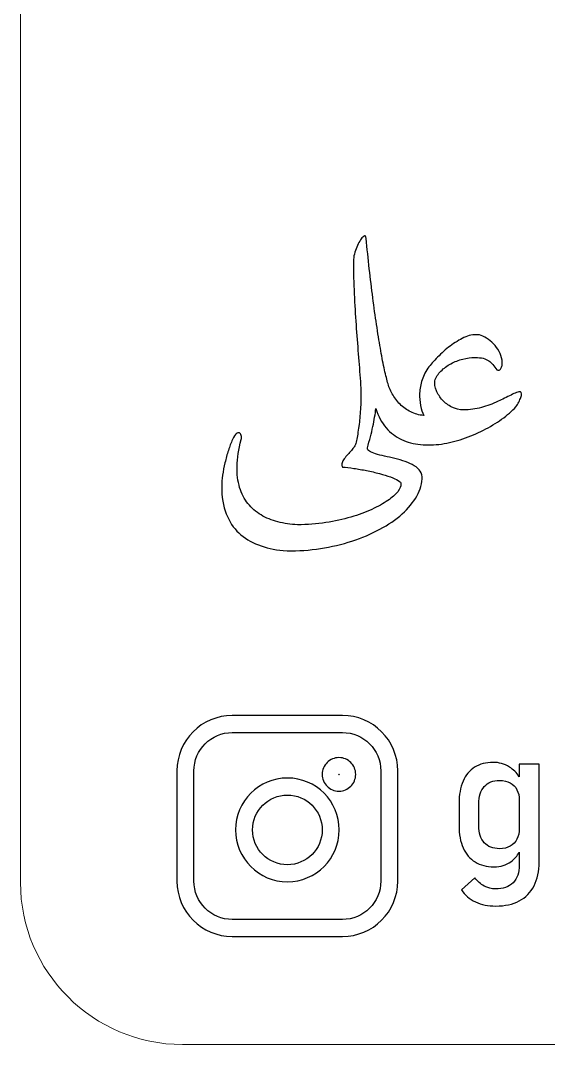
# Model space of a CAD drawing. Header units: millimetres. Extents: x -20 to 19.6, y -20.6 to 19.4.
# Drawn here: x -20.02 to -10.24, y -20.58 to -1.62 of the extents above; entities that cross this region are included whole.
import ezdxf

# ---------------------------------------------------------------- set-up
doc = ezdxf.new("R2010")
doc.units = ezdxf.units.MM
doc.header["$MEASUREMENT"] = 0
doc.layers.add('Layer 1', color=7, linetype='Continuous')

msp = doc.modelspace()

# ---------------------------------------------------------------- linework, layer by layer
at = {"layer": 'Layer 1', "color": 250, "lineweight": 18}
msp.add_open_spline([(-17.0166, 19.4228), (-17.0166, 19.4228), (16.5703, 19.4228), (16.5703, 19.4228), (18.2226, 19.4228), (19.5703, 18.0751), (19.5703, 16.4228), (19.5703, 16.4228), (19.5703, -17.5772), (19.5703, -17.5772), (19.5703, -19.2295), (18.2226, -20.5772), (16.5703, -20.5772), (16.5703, -20.5772), (-17.0166, -20.5772), (-17.0166, -20.5772), (-18.6689, -20.5772), (-20.0166, -19.2295), (-20.0166, -17.5772), (-20.0166, -17.5772), (-20.0166, 16.4228), (-20.0166, 16.4228), (-20.0166, 18.0751), (-18.6689, 19.4228), (-17.0166, 19.4228)], degree=3, knots=[0, 0, 0, 0, 0.125, 0.125, 0.125, 0.25, 0.25, 0.25, 0.375, 0.375, 0.375, 0.5, 0.5, 0.5, 0.625, 0.625, 0.625, 0.75, 0.75, 0.75, 0.875, 0.875, 0.875, 1, 1, 1, 1], dxfattribs=at)
at = {"layer": 'Layer 1', "color": 240}
for points, knots in [([(-16.2904, -10.242), (-16.2904, -10.1792), (-16.2848, -10.1102), (-16.2739, -10.0345), (-16.2627, -9.9595), (-16.2482, -9.8825), (-16.2296, -9.8052), (-16.2118, -9.7275), (-16.1906, -9.6521), (-16.1668, -9.5791), (-16.143, -9.5054), (-16.1182, -9.4379), (-16.0915, -9.3768), (-16.0664, -9.3223), (-16.0426, -9.2866), (-16.0204, -9.27), (-15.9979, -9.2529), (-15.9788, -9.2479), (-15.9626, -9.2542), (-15.9467, -9.2601), (-15.9355, -9.2756), (-15.9292, -9.3001), (-15.9229, -9.3249), (-15.9233, -9.3504), (-15.9302, -9.3768), (-15.9778, -9.5586), (-16.0029, -9.7228), (-16.0055, -9.8703), (-16.0082, -10.0174), (-15.9923, -10.1489), (-15.9576, -10.2638), (-15.9226, -10.3792), (-15.8711, -10.4787), (-15.8032, -10.5623), (-15.7359, -10.6466), (-15.6548, -10.7166), (-15.5613, -10.7728), (-15.4678, -10.8293), (-15.3637, -10.8726), (-15.2494, -10.9018), (-15.1347, -10.9312), (-15.0134, -10.9487), (-14.8848, -10.9543), (-14.703, -10.9543), (-14.5292, -10.9414), (-14.3629, -10.9156), (-14.197, -10.8895), (-14.0423, -10.8555), (-13.8989, -10.8139), (-13.7558, -10.7722), (-13.6263, -10.7239), (-13.5103, -10.6703), (-13.3946, -10.6165), (-13.2961, -10.562), (-13.2151, -10.5058), (-13.1341, -10.4499), (-13.0723, -10.3954), (-13.0297, -10.3425), (-12.987, -10.2893), (-12.9669, -10.242), (-12.9699, -10.1998), (-12.9686, -10.1792), (-12.9855, -10.1574), (-13.0211, -10.1349), (-13.0568, -10.1128), (-13.1047, -10.0907), (-13.1646, -10.0692), (-13.2247, -10.0474), (-13.2931, -10.0265), (-13.3701, -10.0064), (-13.4468, -9.9863), (-13.5255, -9.9681), (-13.6057, -9.9519), (-13.686, -9.9357), (-13.7647, -9.9218), (-13.8424, -9.9109), (-13.9201, -9.9), (-13.9895, -9.8914), (-14.0509, -9.8858), (-14.0648, -9.869), (-14.0695, -9.8494), (-14.0645, -9.826), (-14.0596, -9.8032), (-14.049, -9.7787), (-14.0331, -9.7529), (-14.0172, -9.7268), (-13.9974, -9.7003), (-13.9733, -9.6733), (-13.9495, -9.6458), (-13.9267, -9.62), (-13.9042, -9.5956), (-13.8817, -9.5711), (-13.8623, -9.548), (-13.8457, -9.5265), (-13.8288, -9.5051), (-13.8186, -9.4862), (-13.8143, -9.471), (-13.7974, -9.4108), (-13.7812, -9.3342), (-13.766, -9.2406), (-13.7505, -9.1471), (-13.7383, -9.0466), (-13.7294, -8.9403), (-13.7204, -8.8328), (-13.7148, -8.724), (-13.7126, -8.613), (-13.7106, -8.502), (-13.7135, -8.3982), (-13.7221, -8.302), (-13.7333, -8.1371), (-13.7459, -7.9675), (-13.7608, -7.7927), (-13.7756, -7.6185), (-13.7896, -7.4388), (-13.8028, -7.2533), (-13.816, -7.0682), (-13.8272, -6.8776), (-13.8361, -6.6816), (-13.8454, -6.4852), (-13.8497, -6.2829), (-13.8497, -6.0751), (-13.8497, -6.0315), (-13.8444, -5.9878), (-13.8328, -5.9429), (-13.8219, -5.8983), (-13.8077, -5.8553), (-13.7902, -5.8143), (-13.7727, -5.773), (-13.7541, -5.7363), (-13.7347, -5.7043), (-13.7152, -5.6718), (-13.6963, -5.6474), (-13.6791, -5.6296), (-13.6616, -5.6123), (-13.6468, -5.6051), (-13.6349, -5.6078), (-13.6233, -5.6104), (-13.6167, -5.6256), (-13.615, -5.6537), (-13.5971, -5.8437), (-13.5776, -6.0315), (-13.5566, -6.2162), (-13.5357, -6.4013), (-13.5138, -6.5801), (-13.4915, -6.7526), (-13.4692, -6.9254), (-13.4461, -7.0901), (-13.4223, -7.2467), (-13.3985, -7.404), (-13.3751, -7.5498), (-13.3522, -7.6839), (-13.3295, -7.8178), (-13.3063, -7.9391), (-13.2832, -8.0471), (-13.26, -8.1559), (-13.2379, -8.2468), (-13.2171, -8.3208), (-13.199, -8.3902), (-13.1705, -8.4607), (-13.1311, -8.5314), (-13.0922, -8.6018), (-13.0439, -8.6656), (-12.9868, -8.7227), (-12.9295, -8.7802), (-12.8638, -8.8278), (-12.7897, -8.8655), (-12.7157, -8.9032), (-12.6354, -8.925), (-12.5488, -8.9303), (-12.5739, -8.88), (-12.5938, -8.8192), (-12.6083, -8.7478), (-12.6232, -8.6768), (-12.6285, -8.6005), (-12.6242, -8.5185), (-12.6202, -8.4372), (-12.6047, -8.3539), (-12.5782, -8.2697), (-12.5515, -8.1851), (-12.5098, -8.105), (-12.4523, -8.0297), (-12.4008, -7.9666), (-12.338, -7.8981), (-12.2639, -7.8245), (-12.1899, -7.7504), (-12.1109, -7.6826), (-12.0273, -7.6222), (-11.9433, -7.5614), (-11.8578, -7.5128), (-11.7704, -7.4764), (-11.6832, -7.4401), (-11.599, -7.4282), (-11.518, -7.4407), (-11.4747, -7.452), (-11.4297, -7.4718), (-11.3841, -7.5006), (-11.3379, -7.5293), (-11.2953, -7.564), (-11.2562, -7.6053), (-11.2169, -7.6463), (-11.1832, -7.6929), (-11.1545, -7.7444), (-11.126, -7.7963), (-11.1069, -7.8502), (-11.0969, -7.9061), (-11.0939, -7.9242), (-11.0933, -7.9454), (-11.0946, -7.9699), (-11.0963, -7.9943), (-11.1002, -8.0168), (-11.1075, -8.0369), (-11.1145, -8.0571), (-11.125, -8.073), (-11.1389, -8.0842), (-11.1528, -8.0955), (-11.1709, -8.0958), (-11.1934, -8.0862), (-11.2229, -8.0499), (-11.2486, -8.0178), (-11.2707, -7.9897), (-11.2932, -7.9619), (-11.318, -7.9381), (-11.3451, -7.9186), (-11.3726, -7.8988), (-11.4059, -7.8839), (-11.4456, -7.8734), (-11.4853, -7.8631), (-11.5374, -7.8578), (-11.6016, -7.8578), (-11.6717, -7.8578), (-11.7457, -7.8674), (-11.8237, -7.8869), (-11.9021, -7.9067), (-11.9757, -7.9355), (-12.0448, -7.9731), (-12.1142, -8.0108), (-12.1757, -8.0561), (-12.2292, -8.109), (-12.2831, -8.1622), (-12.3211, -8.2223), (-12.3436, -8.2894), (-12.3492, -8.3483), (-12.3389, -8.4091), (-12.3132, -8.4726), (-12.2874, -8.5364), (-12.25, -8.5945), (-12.2021, -8.6467), (-12.1539, -8.6989), (-12.0964, -8.7422), (-12.0293, -8.7763), (-11.9622, -8.8107), (-11.8902, -8.8278), (-11.8134, -8.8278), (-11.6962, -8.8278), (-11.5854, -8.8136), (-11.4813, -8.7848), (-11.3772, -8.7564), (-11.2734, -8.7177), (-11.1703, -8.6686), (-11.1326, -8.653), (-11.0926, -8.6348), (-11.0507, -8.613), (-11.009, -8.5916), (-10.9691, -8.571), (-10.9313, -8.5525), (-10.8936, -8.5334), (-10.8593, -8.5182), (-10.8289, -8.5063), (-10.7982, -8.4944), (-10.7744, -8.4904), (-10.7575, -8.4947), (-10.7436, -8.5003), (-10.7363, -8.5126), (-10.7353, -8.5314), (-10.7347, -8.5502), (-10.7393, -8.5727), (-10.7493, -8.5981), (-10.7588, -8.6243), (-10.7718, -8.652), (-10.7879, -8.6821), (-10.8038, -8.7121), (-10.8216, -8.7419), (-10.8415, -8.7713), (-10.9138, -8.8493), (-11.002, -8.926), (-11.1056, -9.0004), (-11.2086, -9.0753), (-11.321, -9.1435), (-11.4426, -9.2046), (-11.564, -9.2664), (-11.6912, -9.3193), (-11.8237, -9.3639), (-11.9566, -9.4089), (-12.0894, -9.4406), (-12.2219, -9.4595), (-12.3545, -9.4783), (-12.4837, -9.4816), (-12.6096, -9.47), (-12.7352, -9.4581), (-12.8519, -9.4267), (-12.9593, -9.3768), (-13.0671, -9.3262), (-13.1619, -9.2545), (-13.2442, -9.161), (-13.3268, -9.0671), (-13.3903, -8.9478), (-13.4349, -8.8027), (-13.4461, -8.9032), (-13.4649, -9.0149), (-13.4915, -9.1378), (-13.5182, -9.2608), (-13.5516, -9.392), (-13.5919, -9.5318), (-13.5962, -9.5556), (-13.5843, -9.5761), (-13.5555, -9.5936), (-13.5268, -9.6111), (-13.4885, -9.6273), (-13.4402, -9.6419), (-13.392, -9.6564), (-13.3368, -9.6706), (-13.2746, -9.6838), (-13.2125, -9.697), (-13.1487, -9.7119), (-13.0829, -9.7288), (-13.0175, -9.7457), (-12.9533, -9.7645), (-12.8912, -9.7853), (-12.8291, -9.8061), (-12.7739, -9.8316), (-12.7259, -9.8606), (-12.6777, -9.89), (-12.64, -9.9244), (-12.6126, -9.9641), (-12.5855, -10.0041), (-12.5739, -10.0514), (-12.5782, -10.1055), (-12.5865, -10.2301), (-12.6275, -10.3501), (-12.7006, -10.4661), (-12.7739, -10.5818), (-12.8717, -10.6909), (-12.994, -10.793), (-13.1163, -10.8951), (-13.2587, -10.987), (-13.4214, -11.0696), (-13.5843, -11.1519), (-13.7595, -11.2217), (-13.9471, -11.2792), (-14.1353, -11.3364), (-14.3315, -11.3783), (-14.5371, -11.4058), (-14.7423, -11.4332), (-14.9476, -11.4415), (-15.1529, -11.4318), (-15.3194, -11.4151), (-15.4722, -11.3807), (-15.6116, -11.3281), (-15.7514, -11.2758), (-15.8714, -11.2022), (-15.9722, -11.107), (-16.0727, -11.0121), (-16.151, -10.8935), (-16.2068, -10.751), (-16.2627, -10.6082), (-16.2904, -10.439), (-16.2904, -10.242)], [0, 0, 0, 0, 0.0081967, 0.0081967, 0.0081967, 0.0163934, 0.0163934, 0.0163934, 0.0245902, 0.0245902, 0.0245902, 0.0327869, 0.0327869, 0.0327869, 0.0409836, 0.0409836, 0.0409836, 0.0491803, 0.0491803, 0.0491803, 0.057377, 0.057377, 0.057377, 0.0655738, 0.0655738, 0.0655738, 0.0737705, 0.0737705, 0.0737705, 0.0819672, 0.0819672, 0.0819672, 0.0901639, 0.0901639, 0.0901639, 0.0983607, 0.0983607, 0.0983607, 0.1065574, 0.1065574, 0.1065574, 0.1147541, 0.1147541, 0.1147541, 0.1229508, 0.1229508, 0.1229508, 0.1311475, 0.1311475, 0.1311475, 0.1393443, 0.1393443, 0.1393443, 0.147541, 0.147541, 0.147541, 0.1557377, 0.1557377, 0.1557377, 0.1639344, 0.1639344, 0.1639344, 0.1721311, 0.1721311, 0.1721311, 0.1803279, 0.1803279, 0.1803279, 0.1885246, 0.1885246, 0.1885246, 0.1967213, 0.1967213, 0.1967213, 0.204918, 0.204918, 0.204918, 0.2131148, 0.2131148, 0.2131148, 0.2213115, 0.2213115, 0.2213115, 0.2295082, 0.2295082, 0.2295082, 0.2377049, 0.2377049, 0.2377049, 0.2459016, 0.2459016, 0.2459016, 0.2540984, 0.2540984, 0.2540984, 0.2622951, 0.2622951, 0.2622951, 0.2704918, 0.2704918, 0.2704918, 0.2786885, 0.2786885, 0.2786885, 0.2868852, 0.2868852, 0.2868852, 0.295082, 0.295082, 0.295082, 0.3032787, 0.3032787, 0.3032787, 0.3114754, 0.3114754, 0.3114754, 0.3196721, 0.3196721, 0.3196721, 0.3278689, 0.3278689, 0.3278689, 0.3360656, 0.3360656, 0.3360656, 0.3442623, 0.3442623, 0.3442623, 0.352459, 0.352459, 0.352459, 0.3606557, 0.3606557, 0.3606557, 0.3688525, 0.3688525, 0.3688525, 0.3770492, 0.3770492, 0.3770492, 0.3852459, 0.3852459, 0.3852459, 0.3934426, 0.3934426, 0.3934426, 0.4016393, 0.4016393, 0.4016393, 0.4098361, 0.4098361, 0.4098361, 0.4180328, 0.4180328, 0.4180328, 0.4262295, 0.4262295, 0.4262295, 0.4344262, 0.4344262, 0.4344262, 0.442623, 0.442623, 0.442623, 0.4508197, 0.4508197, 0.4508197, 0.4590164, 0.4590164, 0.4590164, 0.4672131, 0.4672131, 0.4672131, 0.4754098, 0.4754098, 0.4754098, 0.4836066, 0.4836066, 0.4836066, 0.4918033, 0.4918033, 0.4918033, 0.5, 0.5, 0.5, 0.5081967, 0.5081967, 0.5081967, 0.5163934, 0.5163934, 0.5163934, 0.5245902, 0.5245902, 0.5245902, 0.5327869, 0.5327869, 0.5327869, 0.5409836, 0.5409836, 0.5409836, 0.5491803, 0.5491803, 0.5491803, 0.557377, 0.557377, 0.557377, 0.5655738, 0.5655738, 0.5655738, 0.5737705, 0.5737705, 0.5737705, 0.5819672, 0.5819672, 0.5819672, 0.5901639, 0.5901639, 0.5901639, 0.5983607, 0.5983607, 0.5983607, 0.6065574, 0.6065574, 0.6065574, 0.6147541, 0.6147541, 0.6147541, 0.6229508, 0.6229508, 0.6229508, 0.6311475, 0.6311475, 0.6311475, 0.6393443, 0.6393443, 0.6393443, 0.647541, 0.647541, 0.647541, 0.6557377, 0.6557377, 0.6557377, 0.6639344, 0.6639344, 0.6639344, 0.6721311, 0.6721311, 0.6721311, 0.6803279, 0.6803279, 0.6803279, 0.6885246, 0.6885246, 0.6885246, 0.6967213, 0.6967213, 0.6967213, 0.704918, 0.704918, 0.704918, 0.7131148, 0.7131148, 0.7131148, 0.7213115, 0.7213115, 0.7213115, 0.7295082, 0.7295082, 0.7295082, 0.7377049, 0.7377049, 0.7377049, 0.7459016, 0.7459016, 0.7459016, 0.7540984, 0.7540984, 0.7540984, 0.7622951, 0.7622951, 0.7622951, 0.7704918, 0.7704918, 0.7704918, 0.7786885, 0.7786885, 0.7786885, 0.7868852, 0.7868852, 0.7868852, 0.795082, 0.795082, 0.795082, 0.8032787, 0.8032787, 0.8032787, 0.8114754, 0.8114754, 0.8114754, 0.8196721, 0.8196721, 0.8196721, 0.8278689, 0.8278689, 0.8278689, 0.8360656, 0.8360656, 0.8360656, 0.8442623, 0.8442623, 0.8442623, 0.852459, 0.852459, 0.852459, 0.8606557, 0.8606557, 0.8606557, 0.8688525, 0.8688525, 0.8688525, 0.8770492, 0.8770492, 0.8770492, 0.8852459, 0.8852459, 0.8852459, 0.8934426, 0.8934426, 0.8934426, 0.9016393, 0.9016393, 0.9016393, 0.9098361, 0.9098361, 0.9098361, 0.9180328, 0.9180328, 0.9180328, 0.9262295, 0.9262295, 0.9262295, 0.9344262, 0.9344262, 0.9344262, 0.942623, 0.942623, 0.942623, 0.9508197, 0.9508197, 0.9508197, 0.9590164, 0.9590164, 0.9590164, 0.9672131, 0.9672131, 0.9672131, 0.9754098, 0.9754098, 0.9754098, 0.9836066, 0.9836066, 0.9836066, 0.9918033, 0.9918033, 0.9918033, 1, 1, 1, 1]), ([(-14.0553, -18.5772), (-14.0553, -18.5772), (-16.0936, -18.5772), (-16.0936, -18.5772), (-16.3763, -18.5772), (-16.633, -18.462), (-16.8189, -18.2761), (-17.005, -18.0908), (-17.1199, -17.8339), (-17.1199, -17.5505), (-17.1199, -17.5505), (-17.1199, -15.5123), (-17.1199, -15.5123), (-17.1199, -15.2294), (-17.005, -14.9729), (-16.8194, -14.7872), (-16.6338, -14.6009), (-16.377, -14.486), (-16.0936, -14.486), (-16.0936, -14.486), (-14.0553, -14.486), (-14.0553, -14.486), (-13.7719, -14.486), (-13.5151, -14.6009), (-13.3294, -14.7866), (-13.1439, -14.9729), (-13.0286, -15.2296), (-13.0286, -15.5123), (-13.0286, -15.5123), (-13.0286, -17.5505), (-13.0286, -17.5505), (-13.0286, -17.8339), (-13.1437, -18.0908), (-13.3294, -18.2765), (-13.5159, -18.4622), (-13.7724, -18.5772), (-14.0553, -18.5772)], [0, 0, 0, 0, 0.0833333, 0.0833333, 0.0833333, 0.1666667, 0.1666667, 0.1666667, 0.25, 0.25, 0.25, 0.3333333, 0.3333333, 0.3333333, 0.4166667, 0.4166667, 0.4166667, 0.5, 0.5, 0.5, 0.5833333, 0.5833333, 0.5833333, 0.6666667, 0.6666667, 0.6666667, 0.75, 0.75, 0.75, 0.8333333, 0.8333333, 0.8333333, 0.9166667, 0.9166667, 0.9166667, 1, 1, 1, 1]), ([(-16.0936, -18.2623), (-16.0936, -18.2623), (-14.0553, -18.2623), (-14.0553, -18.2623), (-13.8588, -18.2623), (-13.6806, -18.1825), (-13.5519, -18.054), (-13.4234, -17.925), (-13.3436, -17.7469), (-13.3436, -17.5505), (-13.3436, -17.5505), (-13.3436, -15.5123), (-13.3436, -15.5123), (-13.3436, -15.3156), (-13.4232, -15.1377), (-13.5515, -15.0094), (-13.6809, -14.8807), (-13.859, -14.801), (-14.0553, -14.801), (-14.0553, -14.801), (-16.0936, -14.801), (-16.0936, -14.801), (-16.2899, -14.801), (-16.4679, -14.8807), (-16.5966, -15.0093), (-16.7253, -15.1377), (-16.8049, -15.3158), (-16.8049, -15.5123), (-16.8049, -15.5123), (-16.8049, -17.5505), (-16.8049, -17.5505), (-16.8049, -17.7469), (-16.7252, -17.925), (-16.5965, -18.0537), (-16.4682, -18.1827), (-16.2903, -18.2623), (-16.0936, -18.2623)], [0, 0, 0, 0, 0.0833333, 0.0833333, 0.0833333, 0.1666667, 0.1666667, 0.1666667, 0.25, 0.25, 0.25, 0.3333333, 0.3333333, 0.3333333, 0.4166667, 0.4166667, 0.4166667, 0.5, 0.5, 0.5, 0.5833333, 0.5833333, 0.5833333, 0.6666667, 0.6666667, 0.6666667, 0.75, 0.75, 0.75, 0.8333333, 0.8333333, 0.8333333, 0.9166667, 0.9166667, 0.9166667, 1, 1, 1, 1]), ([(-13.8081, -15.5753), (-13.8081, -15.661), (-13.8429, -15.7388), (-13.8989, -15.7949), (-13.9556, -15.8509), (-14.0332, -15.8858), (-14.1183, -15.8858), (-14.2042, -15.8858), (-14.2819, -15.851), (-14.3379, -15.795), (-14.3941, -15.7388), (-14.4288, -15.661), (-14.4288, -15.5753), (-14.4288, -15.4895), (-14.3939, -15.412), (-14.3379, -15.356), (-14.281, -15.2999), (-14.2035, -15.2652), (-14.1183, -15.2652), (-14.0326, -15.2652), (-13.955, -15.3), (-13.899, -15.356), (-13.8431, -15.4125), (-13.8081, -15.4903), (-13.8081, -15.5753)], [0, 0, 0, 0, 0.125, 0.125, 0.125, 0.25, 0.25, 0.25, 0.375, 0.375, 0.375, 0.5, 0.5, 0.5, 0.625, 0.625, 0.625, 0.75, 0.75, 0.75, 0.875, 0.875, 0.875, 1, 1, 1, 1]), ([(-11.5912, -17.9356), (-11.7023, -17.8834), (-11.7882, -17.8097), (-11.8494, -17.7151), (-11.8494, -17.7151), (-11.6012, -17.4901), (-11.6012, -17.4901), (-11.5533, -17.5563), (-11.4958, -17.6071), (-11.4293, -17.6431), (-11.3625, -17.6792), (-11.2928, -17.697), (-11.2195, -17.697), (-11.0793, -17.697), (-10.9706, -17.6584), (-10.8939, -17.5814), (-10.8169, -17.5037), (-10.7786, -17.3939), (-10.7786, -17.2528), (-10.7786, -17.2528), (-10.7786, -17.0149), (-10.7786, -17.0149), (-10.816, -17.0838), (-10.8684, -17.1432), (-10.9362, -17.1933), (-11.0205, -17.2554), (-11.1246, -17.2865), (-11.2482, -17.2865), (-11.385, -17.2865), (-11.5017, -17.2571), (-11.5982, -17.1976), (-11.695, -17.1381), (-11.7684, -17.0516), (-11.819, -16.9372), (-11.8692, -16.8238), (-11.8943, -16.6867), (-11.8943, -16.527), (-11.8943, -16.527), (-11.8943, -16.1145), (-11.8943, -16.1145), (-11.8943, -15.9542), (-11.8698, -15.8168), (-11.8207, -15.7028), (-11.7714, -15.5884), (-11.7, -15.5021), (-11.6055, -15.4426), (-11.5113, -15.3831), (-11.3982, -15.3537), (-11.2664, -15.3537), (-11.156, -15.3537), (-11.0549, -15.3822), (-10.963, -15.4397), (-10.8904, -15.4853), (-10.829, -15.5454), (-10.7786, -15.6201), (-10.7786, -15.6201), (-10.7786, -15.3858), (-10.7786, -15.3858), (-10.7786, -15.3858), (-10.4113, -15.3858), (-10.4113, -15.3858), (-10.4113, -15.3858), (-10.4113, -17.1987), (-10.4113, -17.1987), (-10.4113, -17.3701), (-10.4427, -17.5169), (-10.5059, -17.6395), (-10.5686, -17.7621), (-10.6603, -17.855), (-10.7802, -17.9184), (-10.9005, -17.9822), (-11.0449, -18.0136), (-11.2141, -18.0136), (-11.3546, -18.0136), (-11.4802, -17.9879), (-11.5912, -17.9356)], [0, 0, 0, 0, 0.04, 0.04, 0.04, 0.08, 0.08, 0.08, 0.12, 0.12, 0.12, 0.16, 0.16, 0.16, 0.2, 0.2, 0.2, 0.24, 0.24, 0.24, 0.28, 0.28, 0.28, 0.32, 0.32, 0.32, 0.36, 0.36, 0.36, 0.4, 0.4, 0.4, 0.44, 0.44, 0.44, 0.48, 0.48, 0.48, 0.52, 0.52, 0.52, 0.56, 0.56, 0.56, 0.6, 0.6, 0.6, 0.64, 0.64, 0.64, 0.68, 0.68, 0.68, 0.72, 0.72, 0.72, 0.76, 0.76, 0.76, 0.8, 0.8, 0.8, 0.84, 0.84, 0.84, 0.88, 0.88, 0.88, 0.92, 0.92, 0.92, 0.96, 0.96, 0.96, 1, 1, 1, 1]), ([(-14.1138, -16.6039), (-14.1138, -16.8689), (-14.2212, -17.1089), (-14.3949, -17.2826), (-14.5684, -17.4561), (-14.8084, -17.5636), (-15.0734, -17.5636), (-15.3377, -17.5636), (-15.5776, -17.4562), (-15.7513, -17.2825), (-15.9257, -17.1081), (-16.0331, -16.868), (-16.0331, -16.6039), (-16.0331, -16.3392), (-15.9256, -16.0994), (-15.7521, -15.9258), (-15.5784, -15.7514), (-15.3385, -15.644), (-15.0734, -15.644), (-14.8089, -15.644), (-14.5687, -15.7517), (-14.3948, -15.9258), (-14.2213, -16.0994), (-14.1138, -16.3392), (-14.1138, -16.6039)], [0, 0, 0, 0, 0.125, 0.125, 0.125, 0.25, 0.25, 0.25, 0.375, 0.375, 0.375, 0.5, 0.5, 0.5, 0.625, 0.625, 0.625, 0.75, 0.75, 0.75, 0.875, 0.875, 0.875, 1, 1, 1, 1]), ([(-14.1217, -15.573), (-14.1217, -15.573), (-14.1228, -15.5753), (-14.1228, -15.5753), (-14.1228, -15.5753), (-14.1192, -15.5753), (-14.1192, -15.5753), (-14.1192, -15.5753), (-14.1217, -15.573), (-14.1217, -15.573)], [0, 0, 0, 0, 0.3333333, 0.3333333, 0.3333333, 0.6666667, 0.6666667, 0.6666667, 1, 1, 1, 1]), ([(-14.1228, -15.5753), (-14.1228, -15.5753), (-14.1211, -15.5782), (-14.1211, -15.5782), (-14.1211, -15.5782), (-14.1187, -15.5757), (-14.1187, -15.5757), (-14.1187, -15.5757), (-14.1228, -15.5753), (-14.1228, -15.5753)], [0, 0, 0, 0, 0.3333333, 0.3333333, 0.3333333, 0.6666667, 0.6666667, 0.6666667, 1, 1, 1, 1]), ([(-14.1185, -15.5759), (-14.1185, -15.5759), (-14.1211, -15.5782), (-14.1211, -15.5782), (-14.1211, -15.5782), (-14.1185, -15.5759), (-14.1185, -15.5759)], [0, 0, 0, 0, 0.5, 0.5, 0.5, 1, 1, 1, 1]), ([(-14.1184, -15.5754), (-14.1184, -15.5754), (-14.1153, -15.5724), (-14.1153, -15.5724), (-14.1153, -15.5724), (-14.1183, -15.5711), (-14.1183, -15.5711), (-14.1183, -15.5711), (-14.1183, -15.5753), (-14.1183, -15.5753), (-14.1183, -15.5753), (-14.121, -15.5727), (-14.121, -15.5727), (-14.121, -15.5727), (-14.1184, -15.5754), (-14.1184, -15.5754)], [0, 0, 0, 0, 0.2, 0.2, 0.2, 0.4, 0.4, 0.4, 0.6, 0.6, 0.6, 0.8, 0.8, 0.8, 1, 1, 1, 1]), ([(-14.1183, -15.5799), (-14.1183, -15.5799), (-14.1183, -15.5762), (-14.1183, -15.5762), (-14.1183, -15.5762), (-14.1209, -15.5786), (-14.1209, -15.5786), (-14.1209, -15.5786), (-14.1183, -15.5799), (-14.1183, -15.5799)], [0, 0, 0, 0, 0.3333333, 0.3333333, 0.3333333, 0.6666667, 0.6666667, 0.6666667, 1, 1, 1, 1]), ([(-14.1183, -15.5762), (-14.1183, -15.5762), (-14.1183, -15.5799), (-14.1183, -15.5799), (-14.1183, -15.5799), (-14.1159, -15.5786), (-14.1159, -15.5786), (-14.1159, -15.5786), (-14.1183, -15.5762), (-14.1183, -15.5762)], [0, 0, 0, 0, 0.3333333, 0.3333333, 0.3333333, 0.6666667, 0.6666667, 0.6666667, 1, 1, 1, 1]), ([(-14.1153, -15.5785), (-14.1153, -15.5785), (-14.118, -15.5757), (-14.118, -15.5757), (-14.118, -15.5757), (-14.1153, -15.5785), (-14.1153, -15.5785)], [0, 0, 0, 0, 0.5, 0.5, 0.5, 1, 1, 1, 1]), ([(-14.1176, -15.5753), (-14.1176, -15.5753), (-14.1141, -15.5753), (-14.1141, -15.5753), (-14.1141, -15.5753), (-14.1151, -15.5728), (-14.1151, -15.5728), (-14.1151, -15.5728), (-14.1176, -15.5753), (-14.1176, -15.5753)], [0, 0, 0, 0, 0.3333333, 0.3333333, 0.3333333, 0.6666667, 0.6666667, 0.6666667, 1, 1, 1, 1]), ([(-10.7786, -16.574), (-10.7786, -16.574), (-10.7786, -16.5701), (-10.7786, -16.5701), (-10.7786, -16.5701), (-10.7786, -16.5664), (-10.7786, -16.5664), (-10.7786, -16.5664), (-10.7786, -16.0647), (-10.7786, -16.0647), (-10.7786, -16.0647), (-10.7786, -16.061), (-10.7786, -16.061), (-10.7786, -16.061), (-10.7786, -16.0573), (-10.7786, -16.0573), (-10.7795, -15.9813), (-10.7937, -15.9159), (-10.8215, -15.8614), (-10.8503, -15.8049), (-10.8922, -15.7619), (-10.9468, -15.7325), (-11.0013, -15.7028), (-11.0677, -15.6883), (-11.1457, -15.6883), (-11.2671, -15.6883), (-11.3608, -15.7259), (-11.4274, -15.8019), (-11.4941, -15.8772), (-11.5271, -15.9834), (-11.5271, -16.1205), (-11.5271, -16.1205), (-11.5271, -16.527), (-11.5271, -16.527), (-11.5271, -16.6625), (-11.4941, -16.7673), (-11.4274, -16.841), (-11.3608, -16.9151), (-11.2671, -16.9517), (-11.1457, -16.9517), (-11.0677, -16.9517), (-11.0013, -16.9369), (-10.9468, -16.9061), (-10.8922, -16.8753), (-10.8503, -16.8311), (-10.8215, -16.7736), (-10.7937, -16.7181), (-10.7795, -16.6516), (-10.7786, -16.574)], [0, 0, 0, 0, 0.0625, 0.0625, 0.0625, 0.125, 0.125, 0.125, 0.1875, 0.1875, 0.1875, 0.25, 0.25, 0.25, 0.3125, 0.3125, 0.3125, 0.375, 0.375, 0.375, 0.4375, 0.4375, 0.4375, 0.5, 0.5, 0.5, 0.5625, 0.5625, 0.5625, 0.625, 0.625, 0.625, 0.6875, 0.6875, 0.6875, 0.75, 0.75, 0.75, 0.8125, 0.8125, 0.8125, 0.875, 0.875, 0.875, 0.9375, 0.9375, 0.9375, 1, 1, 1, 1]), ([(-14.6176, -17.0598), (-14.501, -16.9432), (-14.4288, -16.7819), (-14.4288, -16.6039), (-14.4288, -16.4254), (-14.501, -16.2639), (-14.6176, -16.1472), (-14.7337, -16.031), (-14.895, -15.959), (-15.0734, -15.959), (-15.2514, -15.959), (-15.4127, -16.0312), (-15.5293, -16.1479), (-15.6459, -16.2641), (-15.7181, -16.4256), (-15.7181, -16.6039), (-15.7181, -16.7823), (-15.6461, -16.9436), (-15.5299, -17.0597), (-15.413, -17.1766), (-15.2518, -17.2486), (-15.0734, -17.2486), (-14.8954, -17.2486), (-14.7342, -17.1764), (-14.6176, -17.0598)], [0, 0, 0, 0, 0.125, 0.125, 0.125, 0.25, 0.25, 0.25, 0.375, 0.375, 0.375, 0.5, 0.5, 0.5, 0.625, 0.625, 0.625, 0.75, 0.75, 0.75, 0.875, 0.875, 0.875, 1, 1, 1, 1])]:
    msp.add_open_spline(points, degree=3, knots=knots, dxfattribs=at)

doc.saveas('drawing.dxf')
